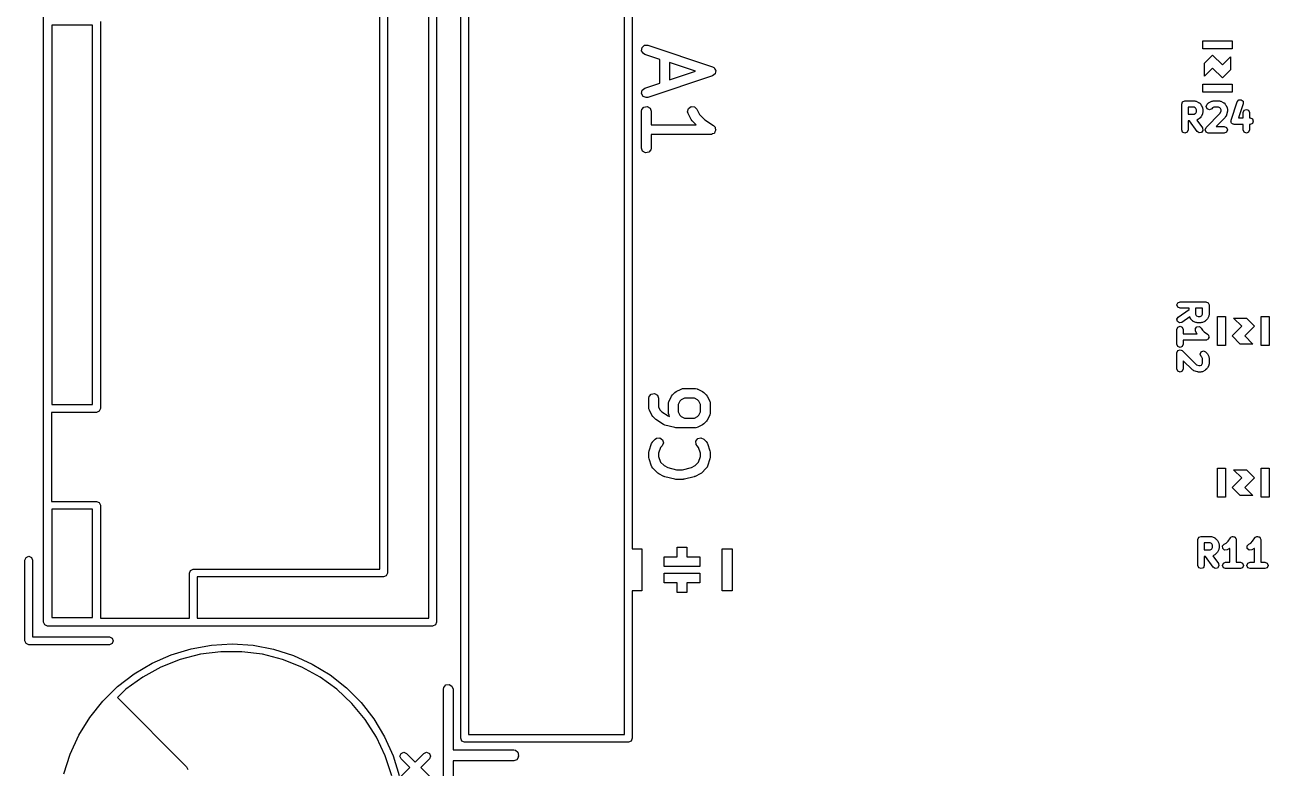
# Model space of a CAD drawing. Extents: x 99.7 to 144.3, y -109.9 to -50.
# Drawn here: x 99.67 to 118.95, y -71.07 to -59.55 of the extents above; entities that cross this region are included whole.
import ezdxf

# ---------------------------------------------------------------- set-up
doc = ezdxf.new("R2010")
doc.units = 0
doc.layers.add('BLACK', color=7, linetype='CONTINUOUS')

msp = doc.modelspace()

# ---------------------------------------------------------------- linework, layer by layer
at = {"layer": 'BLACK', "linetype": 'CONTINUOUS'}
for p, q in [((106.42, -70.61), (106.42, -50.29)), ((106.54, -50.35), (106.54, -70.55)), ((108.96, -70.55), (108.96, -50.35)), ((109.08, -53.175), (109.08, -67.675)), ((99.955, -68.81), (99.955, -56.19)), ((105.925, -68.75), (105.925, -56.25)), ((106.045, -56.19), (106.045, -68.81)), ((105.165, -67.99), (105.165, -57.01)), ((105.285, -56.95), (105.285, -68.05)), ((100.085, -59.56), (100.085, -65.44)), ((100.715, -59.56), (100.085, -59.56)), ((100.715, -65.44), (100.715, -59.56)), ((100.835, -59.5), (100.835, -65.5)), ((109.224, -59.9555), (109.232, -59.9048)), ((109.251, -59.9992), (109.224, -59.9555)), ((109.232, -59.9048), (109.27, -59.8707)), ((109.27, -59.8707), (109.321, -59.8693)), ((109.321, -59.8693), (110.321, -60.2027)), ((117.925, -59.925), (117.925, -59.8)), ((117.925, -59.8), (118.375, -59.8)), ((118.375, -59.925), (117.925, -59.925)), ((118.375, -59.8), (118.375, -59.925)), ((109.274, -60.0116), (109.251, -59.9992)), ((109.508, -60.0898), (109.274, -60.0116)), ((109.508, -60.4578), (109.508, -60.0898)), ((110.06, -60.2738), (109.658, -60.1398)), ((109.658, -60.1398), (109.658, -60.4078)), ((117.95, -60.15), (118.075, -60.025)), ((117.95, -60.35), (117.95, -60.15)), ((118.075, -60.025), (118.225, -60.175)), ((118.225, -60.175), (118.35, -60.05)), ((118.35, -60.05), (118.35, -60.25)), ((110.321, -60.345), (109.321, -60.6783)), ((109.658, -60.4078), (110.06, -60.2738)), ((110.321, -60.2027), (110.344, -60.2151)), ((110.323, -60.3436), (110.321, -60.345)), ((110.325, -60.3436), (110.323, -60.3436)), ((110.343, -60.3278), (110.325, -60.3436)), ((110.362, -60.3131), (110.343, -60.3278)), ((110.344, -60.2151), (110.345, -60.2169)), ((110.345, -60.2169), (110.347, -60.2177)), ((110.347, -60.2177), (110.359, -60.2386)), ((110.359, -60.2386), (110.371, -60.2588)), ((110.364, -60.3095), (110.362, -60.311)), ((110.362, -60.311), (110.362, -60.3131)), ((110.367, -60.2861), (110.364, -60.3095)), ((110.372, -60.2628), (110.367, -60.2861)), ((110.371, -60.2588), (110.371, -60.2609)), ((110.371, -60.2609), (110.372, -60.2628)), ((118.075, -60.225), (117.95, -60.35)), ((118.225, -60.375), (118.075, -60.225)), ((118.35, -60.25), (118.225, -60.375)), ((109.234, -60.5679), (109.274, -60.536)), ((109.274, -60.536), (109.508, -60.4578)), ((117.925, -60.6), (117.925, -60.475)), ((117.925, -60.475), (118.375, -60.475)), ((118.375, -60.475), (118.375, -60.6)), ((109.223, -60.6181), (109.234, -60.5679)), ((109.248, -60.6633), (109.223, -60.6181)), ((109.296, -60.6821), (109.248, -60.6633)), ((109.321, -60.6783), (109.296, -60.6821)), ((117.595, -60.781), (117.61, -60.7456)), ((117.61, -60.7456), (117.645, -60.731)), ((117.645, -60.731), (117.798, -60.731)), ((117.798, -60.731), (117.808, -60.7354)), ((117.808, -60.7354), (117.82, -60.7362)), ((117.82, -60.7362), (117.858, -60.7553)), ((118.375, -60.6), (117.925, -60.6)), ((118.023, -60.7553), (118.061, -60.7362)), ((118.061, -60.7362), (118.073, -60.7354)), ((118.073, -60.7354), (118.083, -60.731)), ((118.083, -60.731), (118.179, -60.731)), ((118.179, -60.731), (118.189, -60.7354)), ((118.189, -60.7354), (118.201, -60.7362)), ((118.201, -60.7362), (118.239, -60.7553)), ((118.36, -61.0318), (118.455, -60.7461)), ((118.455, -60.7461), (118.48, -60.7172)), ((118.48, -60.7172), (118.518, -60.7145)), ((118.518, -60.7145), (118.547, -60.7395)), ((118.547, -60.7395), (118.55, -60.7777)), ((109.223, -60.8929), (109.227, -60.8672)), ((109.223, -61.4643), (109.223, -60.8929)), ((109.227, -60.8672), (109.26, -60.8279)), ((109.26, -60.8279), (109.311, -60.819)), ((109.311, -60.819), (109.355, -60.8446)), ((109.355, -60.8446), (109.373, -60.8929)), ((109.373, -60.8929), (109.373, -61.1036)), ((109.937, -60.9014), (109.949, -60.8515)), ((109.945, -60.9264), (109.937, -60.9014)), ((109.992, -61.0216), (109.945, -60.9264)), ((109.949, -60.8515), (109.991, -60.821)), ((109.991, -60.821), (110.042, -60.824)), ((110.042, -60.824), (110.079, -60.8593)), ((110.079, -60.8593), (110.121, -60.9437)), ((117.595, -61.181), (117.595, -60.781)), ((117.695, -60.831), (117.695, -60.9405)), ((117.786, -60.831), (117.695, -60.831)), ((117.695, -60.9405), (117.786, -60.9405)), ((117.806, -60.8411), (117.786, -60.831)), ((117.786, -60.9405), (117.806, -60.9303)), ((117.814, -60.8487), (117.806, -60.8411)), ((117.806, -60.9303), (117.814, -60.9228)), ((117.824, -60.8689), (117.814, -60.8487)), ((117.814, -60.9228), (117.824, -60.9025)), ((117.824, -60.9025), (117.824, -60.8689)), ((117.858, -60.7553), (117.863, -60.7615)), ((117.863, -60.7615), (117.871, -60.7646)), ((117.871, -60.7646), (117.89, -60.7837)), ((117.89, -60.7837), (117.893, -60.7913)), ((117.893, -60.7913), (117.899, -60.7967)), ((117.899, -60.7967), (117.919, -60.8348)), ((117.919, -60.9366), (117.899, -60.9747)), ((117.919, -60.8348), (117.919, -60.8464)), ((117.919, -60.8464), (117.924, -60.8571)), ((117.924, -60.9143), (117.919, -60.925)), ((117.919, -60.925), (117.919, -60.9366)), ((117.924, -60.8571), (117.924, -60.9143)), ((117.972, -61.1456), (118.192, -60.9254)), ((117.976, -60.819), (117.991, -60.7837)), ((117.991, -60.8544), (117.976, -60.819)), ((117.991, -60.7837), (118.01, -60.7646)), ((118.026, -60.869), (117.991, -60.8544)), ((118.01, -60.7646), (118.017, -60.7615)), ((118.017, -60.7615), (118.023, -60.7553)), ((118.062, -60.8544), (118.026, -60.869)), ((118.075, -60.8411), (118.062, -60.8544)), ((118.095, -60.831), (118.075, -60.8411)), ((118.167, -60.831), (118.095, -60.831)), ((118.187, -60.8411), (118.167, -60.831)), ((118.195, -60.8487), (118.187, -60.8411)), ((118.192, -60.9254), (118.205, -60.8871)), ((118.205, -60.8689), (118.195, -60.8487)), ((118.205, -60.8871), (118.205, -60.8689)), ((118.239, -60.7553), (118.244, -60.7615)), ((118.244, -60.7615), (118.252, -60.7646)), ((118.252, -60.7646), (118.271, -60.7837)), ((118.271, -60.7837), (118.274, -60.7913)), ((118.274, -60.7913), (118.28, -60.7967)), ((118.28, -60.7967), (118.299, -60.8348)), ((118.302, -60.911), (118.283, -60.9682)), ((118.299, -60.8348), (118.3, -60.8464)), ((118.3, -60.8464), (118.305, -60.8571)), ((118.305, -60.8952), (118.302, -60.9028)), ((118.302, -60.9028), (118.302, -60.911)), ((118.305, -60.8571), (118.305, -60.8952)), ((118.55, -60.7777), (118.477, -60.9976)), ((118.548, -60.9143), (118.562, -60.8789)), ((118.548, -60.9976), (118.548, -60.9143)), ((118.562, -60.8789), (118.598, -60.8643)), ((118.598, -60.8643), (118.633, -60.8789)), ((118.633, -60.8789), (118.648, -60.9143)), ((118.648, -60.9143), (118.648, -60.9976)), ((109.373, -61.1036), (110.069, -61.1036)), ((109.994, -61.0228), (109.992, -61.0216)), ((110.006, -61.0411), (109.994, -61.0228)), ((110.069, -61.1036), (110.006, -61.0411)), ((110.121, -60.9437), (110.203, -61.025)), ((110.203, -61.025), (110.339, -61.1162)), ((110.339, -61.1162), (110.358, -61.1342)), ((117.714, -61.0405), (117.695, -61.0405)), ((117.695, -61.0405), (117.695, -61.181)), ((117.833, -61.2096), (117.714, -61.0405)), ((117.858, -61.0161), (117.829, -61.0304)), ((117.829, -61.0304), (117.915, -61.1523)), ((117.863, -61.0099), (117.858, -61.0161)), ((117.871, -61.0068), (117.863, -61.0099)), ((117.89, -60.9877), (117.871, -61.0068)), ((117.893, -60.9801), (117.89, -60.9877)), ((117.899, -60.9747), (117.893, -60.9801)), ((118.271, -60.9877), (118.128, -61.131)), ((118.128, -61.131), (118.255, -61.131)), ((118.255, -61.131), (118.29, -61.1456)), ((118.276, -60.977), (118.271, -60.9877)), ((118.283, -60.9682), (118.276, -60.977)), ((118.357, -61.0476), (118.36, -61.04)), ((118.362, -61.0584), (118.357, -61.0476)), ((118.36, -61.04), (118.36, -61.0318)), ((118.362, -61.07), (118.362, -61.0584)), ((118.369, -61.0754), (118.362, -61.07)), ((118.372, -61.083), (118.369, -61.0754)), ((118.383, -61.0874), (118.372, -61.083)), ((118.391, -61.0951), (118.383, -61.0874)), ((118.4, -61.0945), (118.391, -61.0951)), ((118.407, -61.0976), (118.4, -61.0945)), ((118.548, -61.0976), (118.407, -61.0976)), ((118.477, -60.9976), (118.548, -60.9976)), ((118.548, -61.181), (118.548, -61.0976)), ((118.648, -60.9976), (118.655, -60.9976)), ((118.655, -61.0976), (118.648, -61.0976)), ((118.648, -61.0976), (118.648, -61.181)), ((118.655, -60.9976), (118.69, -61.0123)), ((118.69, -61.083), (118.655, -61.0976)), ((118.69, -61.0123), (118.705, -61.0476)), ((118.705, -61.0476), (118.69, -61.083)), ((110.298, -61.2536), (109.373, -61.2536)), ((109.373, -61.2536), (109.373, -61.4643)), ((110.302, -61.2521), (110.298, -61.2536)), ((110.306, -61.2531), (110.302, -61.2521)), ((110.325, -61.2435), (110.306, -61.2531)), ((110.346, -61.236), (110.325, -61.2435)), ((110.348, -61.2323), (110.346, -61.236)), ((110.352, -61.2304), (110.348, -61.2323)), ((110.361, -61.2104), (110.352, -61.2304)), ((110.358, -61.1342), (110.359, -61.1383)), ((110.359, -61.1383), (110.363, -61.1411)), ((110.371, -61.1916), (110.361, -61.2104)), ((110.363, -61.1411), (110.366, -61.1625)), ((110.366, -61.1625), (110.372, -61.1834)), ((110.372, -61.1834), (110.371, -61.1873)), ((110.371, -61.1873), (110.371, -61.1916)), ((117.61, -61.2163), (117.595, -61.181)), ((117.645, -61.231), (117.61, -61.2163)), ((117.681, -61.2163), (117.645, -61.231)), ((117.695, -61.181), (117.681, -61.2163)), ((117.865, -61.2302), (117.833, -61.2096)), ((117.902, -61.2219), (117.865, -61.2302)), ((117.923, -61.1896), (117.902, -61.2219)), ((117.915, -61.1523), (117.923, -61.1896)), ((117.957, -61.181), (117.972, -61.1456)), ((117.972, -61.2163), (117.957, -61.181)), ((118.007, -61.231), (117.972, -61.2163)), ((118.255, -61.231), (118.007, -61.231)), ((118.29, -61.2163), (118.255, -61.231)), ((118.29, -61.1456), (118.305, -61.181)), ((118.305, -61.181), (118.29, -61.2163)), ((118.562, -61.2163), (118.548, -61.181)), ((118.598, -61.231), (118.562, -61.2163)), ((118.633, -61.2163), (118.598, -61.231)), ((118.648, -61.181), (118.633, -61.2163)), ((109.24, -61.5125), (109.223, -61.4643)), ((109.285, -61.5381), (109.24, -61.5125)), ((109.368, -61.4899), (109.335, -61.5292)), ((109.373, -61.4643), (109.368, -61.4899)), ((109.335, -61.5292), (109.285, -61.5381)), ((117.519, -63.8952), (117.534, -63.8599)), ((117.534, -63.9306), (117.519, -63.8952)), ((117.534, -63.8599), (117.569, -63.8452)), ((117.569, -63.9452), (117.534, -63.9306)), ((117.54, -64.0828), (117.71, -63.9644)), ((117.569, -63.8452), (117.969, -63.8452)), ((117.71, -63.9452), (117.569, -63.9452)), ((117.71, -63.9644), (117.71, -63.9452)), ((117.81, -63.9452), (117.81, -64.0358)), ((117.919, -63.9452), (117.81, -63.9452)), ((117.919, -64.0358), (117.919, -63.9452)), ((117.969, -63.8452), (118.004, -63.8599)), ((118.004, -63.8599), (118.019, -63.8952)), ((118.019, -63.8952), (118.019, -64.0476)), ((117.52, -64.1151), (117.54, -64.0828)), ((117.528, -64.1525), (117.52, -64.1151)), ((117.56, -64.173), (117.528, -64.1525)), ((117.598, -64.1648), (117.56, -64.173)), ((117.72, -64.0795), (117.598, -64.1648)), ((117.734, -64.1081), (117.72, -64.0795)), ((117.74, -64.1135), (117.734, -64.1081)), ((117.743, -64.1211), (117.74, -64.1135)), ((117.762, -64.1401), (117.743, -64.1211)), ((117.77, -64.1433), (117.762, -64.1401)), ((117.775, -64.1495), (117.77, -64.1433)), ((117.813, -64.1685), (117.775, -64.1495)), ((117.81, -64.0358), (117.82, -64.0561)), ((117.825, -64.1694), (117.813, -64.1685)), ((117.82, -64.0561), (117.827, -64.0637)), ((117.836, -64.1738), (117.825, -64.1694)), ((117.827, -64.0637), (117.848, -64.0738)), ((117.893, -64.1738), (117.836, -64.1738)), ((117.848, -64.0738), (117.881, -64.0738)), ((117.881, -64.0738), (117.901, -64.0637)), ((117.904, -64.1694), (117.893, -64.1738)), ((117.901, -64.0637), (117.909, -64.0561)), ((117.915, -64.1685), (117.904, -64.1694)), ((117.909, -64.0561), (117.919, -64.0358)), ((117.953, -64.1495), (117.915, -64.1685)), ((117.959, -64.1433), (117.953, -64.1495)), ((117.966, -64.1401), (117.959, -64.1433)), ((117.985, -64.1211), (117.966, -64.1401)), ((117.989, -64.1135), (117.985, -64.1211)), ((117.995, -64.1081), (117.989, -64.1135)), ((118.014, -64.07), (117.995, -64.1081)), ((118.015, -64.0584), (118.014, -64.07)), ((118.019, -64.0476), (118.015, -64.0584)), ((118.15, -64.525), (118.15, -64.075)), ((118.15, -64.075), (118.275, -64.075)), ((118.275, -64.075), (118.275, -64.525)), ((118.525, -64.225), (118.4, -64.1)), ((118.4, -64.1), (118.6, -64.1)), ((118.6, -64.1), (118.725, -64.225)), ((118.825, -64.525), (118.825, -64.075)), ((118.825, -64.075), (118.95, -64.075)), ((118.95, -64.075), (118.95, -64.525)), ((117.519, -64.2762), (117.534, -64.2408)), ((117.519, -64.5048), (117.519, -64.2762)), ((117.534, -64.2408), (117.569, -64.2262)), ((117.569, -64.2262), (117.604, -64.2408)), ((117.604, -64.2408), (117.619, -64.2762)), ((117.619, -64.2762), (117.619, -64.3405)), ((117.619, -64.3405), (117.834, -64.3405)), ((117.807, -64.2604), (117.832, -64.2315)), ((117.81, -64.2986), (117.807, -64.2604)), ((117.829, -64.3366), (117.81, -64.2986)), ((117.834, -64.3405), (117.829, -64.3366)), ((117.832, -64.2315), (117.871, -64.2288)), ((117.871, -64.2288), (117.899, -64.2538)), ((117.899, -64.2538), (117.915, -64.2847)), ((117.915, -64.2847), (117.944, -64.3135)), ((117.944, -64.3135), (117.997, -64.3489)), ((117.997, -64.3489), (118, -64.3532)), ((118, -64.3532), (118.004, -64.3551)), ((118.004, -64.3551), (118.01, -64.3686)), ((118.01, -64.3686), (118.018, -64.3807)), ((118.013, -64.4039), (118.011, -64.4182)), ((118.019, -64.3905), (118.013, -64.4039)), ((118.018, -64.3807), (118.017, -64.3857)), ((118.017, -64.3857), (118.019, -64.3905)), ((118.375, -64.375), (118.525, -64.225)), ((118.5, -64.5), (118.375, -64.375)), ((118.725, -64.225), (118.575, -64.375)), ((118.575, -64.375), (118.7, -64.5)), ((117.534, -64.5401), (117.519, -64.5048)), ((117.519, -64.6381), (117.534, -64.6027)), ((117.569, -64.5548), (117.534, -64.5401)), ((117.534, -64.6027), (117.569, -64.5881)), ((117.604, -64.5401), (117.569, -64.5548)), ((117.569, -64.5881), (117.604, -64.6027)), ((117.619, -64.5048), (117.604, -64.5401)), ((117.604, -64.6027), (117.825, -64.823)), ((117.969, -64.4405), (117.619, -64.4405)), ((117.619, -64.4405), (117.619, -64.5048)), ((117.974, -64.4385), (117.969, -64.4405)), ((117.979, -64.4395), (117.974, -64.4385)), ((117.991, -64.4314), (117.979, -64.4395)), ((118.004, -64.4258), (117.991, -64.4314)), ((118.006, -64.4211), (118.004, -64.4258)), ((118.011, -64.4182), (118.006, -64.4211)), ((118.275, -64.525), (118.15, -64.525)), ((118.7, -64.5), (118.5, -64.5)), ((118.95, -64.525), (118.825, -64.525)), ((117.519, -64.8857), (117.519, -64.6381)), ((117.762, -64.902), (117.619, -64.7588)), ((117.619, -64.7588), (117.619, -64.8857)), ((117.881, -64.6571), (117.896, -64.6218)), ((117.896, -64.6925), (117.881, -64.6571)), ((117.896, -64.6218), (117.931, -64.6071)), ((117.909, -64.7058), (117.896, -64.6925)), ((117.919, -64.7261), (117.909, -64.7058)), ((117.919, -64.7977), (117.919, -64.7261)), ((117.931, -64.6071), (117.966, -64.6218)), ((117.966, -64.6218), (117.985, -64.6408)), ((117.985, -64.6408), (117.989, -64.6484)), ((117.989, -64.6484), (117.995, -64.6538)), ((117.995, -64.6538), (118.014, -64.6919)), ((118.014, -64.6919), (118.015, -64.7035)), ((118.015, -64.7035), (118.019, -64.7143)), ((118.019, -64.7143), (118.019, -64.8095)), ((117.534, -64.9211), (117.519, -64.8857)), ((117.569, -64.9357), (117.534, -64.9211)), ((117.604, -64.9211), (117.569, -64.9357)), ((117.619, -64.8857), (117.604, -64.9211)), ((117.773, -64.9065), (117.762, -64.902)), ((117.782, -64.9141), (117.773, -64.9065)), ((117.839, -64.9331), (117.782, -64.9141)), ((117.825, -64.823), (117.863, -64.8357)), ((117.847, -64.9326), (117.839, -64.9331)), ((117.855, -64.9357), (117.847, -64.9326)), ((117.893, -64.9357), (117.855, -64.9357)), ((117.863, -64.8357), (117.881, -64.8357)), ((117.881, -64.8357), (117.901, -64.8256)), ((117.904, -64.9313), (117.893, -64.9357)), ((117.901, -64.8256), (117.909, -64.818)), ((117.915, -64.9304), (117.904, -64.9313)), ((117.909, -64.818), (117.919, -64.7977)), ((117.953, -64.9114), (117.915, -64.9304)), ((117.959, -64.9052), (117.953, -64.9114)), ((117.966, -64.902), (117.959, -64.9052)), ((117.985, -64.883), (117.966, -64.902)), ((117.989, -64.8754), (117.985, -64.883)), ((117.995, -64.87), (117.989, -64.8754)), ((118.014, -64.8319), (117.995, -64.87)), ((118.015, -64.8203), (118.014, -64.8319)), ((118.019, -64.8095), (118.015, -64.8203)), ((109.337, -65.3417), (109.341, -65.316)), ((109.337, -65.494), (109.337, -65.3417)), ((109.341, -65.316), (109.374, -65.2767)), ((109.374, -65.2767), (109.425, -65.2678)), ((109.425, -65.2678), (109.469, -65.2935)), ((109.469, -65.2935), (109.487, -65.3417)), ((109.487, -65.3417), (109.487, -65.4763)), ((109.65, -65.3843), (109.688, -65.3081)), ((109.688, -65.3081), (109.701, -65.2901)), ((109.701, -65.2901), (109.702, -65.2886)), ((109.702, -65.2886), (109.74, -65.2505)), ((109.74, -65.2505), (109.758, -65.2377)), ((109.758, -65.2377), (109.759, -65.2365)), ((109.759, -65.2365), (109.836, -65.1984)), ((109.837, -65.3652), (109.816, -65.3861)), ((109.836, -65.1984), (109.86, -65.191)), ((109.887, -65.3405), (109.837, -65.3652)), ((109.86, -65.191), (109.865, -65.192)), ((109.865, -65.192), (109.869, -65.1905)), ((109.869, -65.1905), (110.06, -65.1905)), ((110.042, -65.3405), (109.887, -65.3405)), ((110.091, -65.3652), (110.042, -65.3405)), ((110.06, -65.1905), (110.085, -65.195)), ((110.085, -65.195), (110.089, -65.1979)), ((110.089, -65.1979), (110.093, -65.1984)), ((110.112, -65.3861), (110.091, -65.3652)), ((110.093, -65.1984), (110.169, -65.2365)), ((110.169, -65.2365), (110.187, -65.2498)), ((110.187, -65.2498), (110.189, -65.2505)), ((110.189, -65.2505), (110.227, -65.2886)), ((110.227, -65.2886), (110.24, -65.307)), ((110.24, -65.307), (110.241, -65.3081)), ((110.241, -65.3081), (110.279, -65.3843)), ((100.775, -65.56), (100.075, -65.56)), ((100.075, -65.56), (100.075, -66.94)), ((100.085, -65.44), (100.715, -65.44)), ((100.817, -65.5424), (100.775, -65.56)), ((100.835, -65.5), (100.817, -65.5424)), ((109.338, -65.4983), (109.337, -65.494)), ((109.337, -65.5026), (109.338, -65.4983)), ((109.345, -65.5276), (109.337, -65.5026)), ((109.383, -65.6038), (109.345, -65.5276)), ((109.487, -65.4763), (109.512, -65.5258)), ((109.512, -65.5258), (109.536, -65.55)), ((109.536, -65.55), (109.633, -65.6149)), ((109.642, -65.4179), (109.646, -65.3922)), ((109.642, -65.5702), (109.642, -65.4179)), ((109.646, -65.3922), (109.649, -65.3888)), ((109.649, -65.3888), (109.65, -65.3843)), ((109.816, -65.3861), (109.792, -65.4356)), ((109.792, -65.4356), (109.792, -65.5525)), ((109.792, -65.5525), (109.816, -65.602)), ((110.137, -65.4356), (110.112, -65.3861)), ((110.112, -65.602), (110.137, -65.5525)), ((110.137, -65.5525), (110.137, -65.4356)), ((110.279, -65.3843), (110.286, -65.4093)), ((110.286, -65.4093), (110.285, -65.4136)), ((110.285, -65.4136), (110.287, -65.4179)), ((110.287, -65.4179), (110.287, -65.5702)), ((109.384, -65.6049), (109.383, -65.6038)), ((109.397, -65.6233), (109.384, -65.6049)), ((109.435, -65.6614), (109.397, -65.6233)), ((109.438, -65.6628), (109.435, -65.6614)), ((109.446, -65.6707), (109.438, -65.6628)), ((109.561, -65.7469), (109.446, -65.6707)), ((109.561, -65.747), (109.561, -65.7469)), ((109.584, -65.7573), (109.561, -65.747)), ((109.737, -65.7954), (109.584, -65.7573)), ((109.633, -65.6149), (109.658, -65.6212)), ((109.643, -65.5745), (109.642, -65.5702)), ((109.642, -65.5788), (109.643, -65.5745)), ((109.65, -65.6038), (109.642, -65.5788)), ((109.658, -65.6212), (109.65, -65.6038)), ((109.816, -65.602), (109.837, -65.6229)), ((109.837, -65.6229), (109.887, -65.6476)), ((109.887, -65.6476), (110.042, -65.6476)), ((110.042, -65.6476), (110.091, -65.6229)), ((110.091, -65.6229), (110.112, -65.602)), ((110.169, -65.7516), (110.093, -65.7897)), ((110.17, -65.7504), (110.169, -65.7516)), ((110.189, -65.7376), (110.17, -65.7504)), ((110.227, -65.6995), (110.189, -65.7376)), ((110.228, -65.698), (110.227, -65.6995)), ((110.241, -65.68), (110.228, -65.698)), ((110.279, -65.6038), (110.241, -65.68)), ((110.282, -65.5959), (110.279, -65.5993)), ((110.279, -65.5993), (110.279, -65.6038)), ((110.287, -65.5702), (110.282, -65.5959)), ((109.74, -65.795), (109.737, -65.7954)), ((109.755, -65.7976), (109.74, -65.795)), ((110.06, -65.7976), (109.755, -65.7976)), ((110.064, -65.7961), (110.06, -65.7976)), ((110.068, -65.7971), (110.064, -65.7961)), ((110.093, -65.7897), (110.068, -65.7971)), ((110.093, -65.9659), (110.142, -65.9527)), ((110.142, -65.9527), (110.189, -65.9743)), ((109.341, -66.156), (109.379, -66.0418)), ((109.379, -66.0418), (109.391, -66.0189)), ((109.391, -66.0189), (109.395, -66.0165)), ((109.395, -66.0165), (109.397, -66.0124)), ((109.397, -66.0124), (109.435, -65.9743)), ((109.435, -65.9743), (109.456, -65.9594)), ((109.456, -65.9594), (109.508, -65.9549)), ((109.516, -66.106), (109.487, -66.1919)), ((109.508, -65.9549), (109.55, -65.9844)), ((109.541, -66.0804), (109.516, -66.106)), ((109.563, -66.0339), (109.541, -66.0804)), ((109.55, -65.9844), (109.563, -66.0339)), ((110.063, -66.008), (110.093, -65.9659)), ((110.068, -66.0591), (110.063, -66.008)), ((110.083, -66.0804), (110.068, -66.0591)), ((110.108, -66.106), (110.083, -66.0804)), ((110.137, -66.1919), (110.108, -66.106)), ((110.189, -65.9743), (110.227, -66.0124)), ((110.227, -66.0124), (110.242, -66.0338)), ((110.242, -66.0338), (110.242, -66.0382)), ((110.242, -66.0382), (110.245, -66.0418)), ((110.245, -66.0418), (110.283, -66.156)), ((109.337, -66.1798), (109.341, -66.1577)), ((109.337, -66.256), (109.337, -66.1798)), ((109.337, -66.2575), (109.337, -66.256)), ((109.341, -66.2797), (109.337, -66.2575)), ((109.341, -66.1577), (109.341, -66.156)), ((109.379, -66.394), (109.341, -66.2797)), ((109.487, -66.1919), (109.487, -66.2438)), ((109.487, -66.2438), (109.516, -66.3297)), ((109.516, -66.3297), (109.571, -66.3848)), ((110.053, -66.3848), (110.108, -66.3297)), ((110.108, -66.3297), (110.137, -66.2438)), ((110.137, -66.2438), (110.137, -66.1919)), ((110.283, -66.2797), (110.245, -66.394)), ((110.283, -66.156), (110.286, -66.1782)), ((110.287, -66.256), (110.283, -66.278)), ((110.283, -66.278), (110.283, -66.2797)), ((110.286, -66.1782), (110.287, -66.1798)), ((110.287, -66.1798), (110.287, -66.256)), ((109.382, -66.3975), (109.379, -66.394)), ((109.382, -66.4019), (109.382, -66.3975)), ((109.397, -66.4233), (109.382, -66.4019)), ((109.473, -66.4995), (109.397, -66.4233)), ((109.475, -66.5002), (109.473, -66.4995)), ((109.493, -66.5135), (109.475, -66.5002)), ((109.569, -66.5516), (109.493, -66.5135)), ((109.571, -66.3848), (109.629, -66.4138)), ((109.629, -66.4138), (109.764, -66.4476)), ((109.764, -66.4476), (109.86, -66.4476)), ((109.86, -66.4476), (109.995, -66.4138)), ((109.995, -66.4138), (110.053, -66.3848)), ((110.131, -66.5135), (110.055, -66.5516)), ((110.132, -66.5123), (110.131, -66.5135)), ((110.151, -66.4995), (110.132, -66.5123)), ((110.227, -66.4233), (110.151, -66.4995)), ((110.229, -66.4192), (110.227, -66.4233)), ((110.233, -66.4169), (110.229, -66.4192)), ((110.245, -66.394), (110.233, -66.4169)), ((118.15, -66.875), (118.15, -66.425)), ((118.15, -66.425), (118.275, -66.425)), ((118.275, -66.425), (118.275, -66.875)), ((118.525, -66.575), (118.4, -66.45)), ((118.4, -66.45), (118.6, -66.45)), ((118.6, -66.45), (118.725, -66.575)), ((118.825, -66.875), (118.825, -66.425)), ((118.825, -66.425), (118.95, -66.425)), ((118.95, -66.425), (118.95, -66.875)), ((109.572, -66.552), (109.569, -66.5516)), ((109.584, -66.5573), (109.572, -66.552)), ((109.737, -66.5954), (109.584, -66.5573)), ((109.74, -66.595), (109.737, -66.5954)), ((109.755, -66.5976), (109.74, -66.595)), ((109.869, -66.5976), (109.755, -66.5976)), ((109.872, -66.5964), (109.869, -66.5976)), ((109.887, -66.5954), (109.872, -66.5964)), ((110.04, -66.5573), (109.887, -66.5954)), ((110.043, -66.5553), (110.04, -66.5573)), ((110.055, -66.5516), (110.043, -66.5553)), ((118.375, -66.725), (118.525, -66.575)), ((118.5, -66.85), (118.375, -66.725)), ((118.725, -66.575), (118.575, -66.725)), ((118.575, -66.725), (118.7, -66.85)), ((118.275, -66.875), (118.15, -66.875)), ((118.7, -66.85), (118.5, -66.85)), ((118.95, -66.875), (118.825, -66.875)), ((100.075, -66.94), (100.775, -66.94)), ((100.085, -67.06), (100.085, -68.74)), ((100.715, -67.06), (100.085, -67.06)), ((100.715, -68.74), (100.715, -67.06)), ((100.775, -66.94), (100.817, -66.9576)), ((100.817, -66.9576), (100.835, -67)), ((100.835, -67), (100.835, -68.75)), ((117.845, -67.531), (117.86, -67.4956)), ((117.86, -67.4956), (117.895, -67.481)), ((117.895, -67.481), (118.048, -67.481)), ((118.048, -67.481), (118.058, -67.4854)), ((118.058, -67.4854), (118.07, -67.4862)), ((118.07, -67.4862), (118.108, -67.5053)), ((118.353, -67.5004), (118.355, -67.4956)), ((118.355, -67.4956), (118.369, -67.49)), ((118.369, -67.49), (118.381, -67.4819)), ((118.381, -67.4819), (118.386, -67.4829)), ((118.386, -67.4829), (118.39, -67.481)), ((118.39, -67.481), (118.404, -67.4865)), ((118.404, -67.4865), (118.418, -67.4893)), ((118.418, -67.4893), (118.421, -67.4936)), ((118.421, -67.4936), (118.426, -67.4956)), ((118.426, -67.4956), (118.431, -67.509)), ((118.734, -67.5004), (118.736, -67.4956)), ((118.736, -67.4956), (118.75, -67.49)), ((118.75, -67.49), (118.762, -67.4819)), ((118.762, -67.4819), (118.767, -67.4829)), ((118.767, -67.4829), (118.771, -67.481)), ((118.771, -67.481), (118.785, -67.4865)), ((118.785, -67.4865), (118.799, -67.4894)), ((118.799, -67.4894), (118.802, -67.4936)), ((118.802, -67.4936), (118.807, -67.4956)), ((118.807, -67.4956), (118.812, -67.5091)), ((109.08, -67.675), (109.225, -67.675)), ((109.225, -67.675), (109.225, -68.325)), ((109.775, -67.8), (109.775, -67.65)), ((109.775, -67.65), (109.925, -67.65)), ((109.925, -67.65), (109.925, -67.8)), ((110.475, -68.325), (110.475, -67.675)), ((110.475, -67.675), (110.625, -67.675)), ((110.625, -67.675), (110.625, -68.325)), ((117.845, -67.931), (117.845, -67.531)), ((117.945, -67.581), (117.945, -67.6905)), ((118.036, -67.581), (117.945, -67.581)), ((118.056, -67.5911), (118.036, -67.581)), ((118.036, -67.6905), (118.056, -67.6803)), ((118.064, -67.5987), (118.056, -67.5911)), ((118.056, -67.6803), (118.064, -67.6728)), ((118.074, -67.6189), (118.064, -67.5987)), ((118.064, -67.6728), (118.074, -67.6525)), ((118.074, -67.6525), (118.074, -67.6189)), ((118.108, -67.5053), (118.113, -67.5115)), ((118.113, -67.5115), (118.121, -67.5146)), ((118.121, -67.5146), (118.14, -67.5337)), ((118.14, -67.5337), (118.143, -67.5413)), ((118.143, -67.5413), (118.149, -67.5467)), ((118.149, -67.5467), (118.169, -67.5848)), ((118.169, -67.6866), (118.149, -67.7247)), ((118.169, -67.5848), (118.169, -67.5964)), ((118.169, -67.5964), (118.174, -67.6071)), ((118.174, -67.6643), (118.169, -67.675)), ((118.169, -67.675), (118.169, -67.6866)), ((118.174, -67.6071), (118.174, -67.6643)), ((118.229, -67.6294), (118.254, -67.6005)), ((118.231, -67.6676), (118.229, -67.6294)), ((118.26, -67.6927), (118.231, -67.6676)), ((118.254, -67.6005), (118.285, -67.5851)), ((118.299, -67.69), (118.26, -67.6927)), ((118.285, -67.5851), (118.314, -67.5562)), ((118.337, -67.6709), (118.299, -67.69)), ((118.314, -67.5562), (118.349, -67.5032)), ((118.34, -67.6665), (118.337, -67.6709)), ((118.34, -67.881), (118.34, -67.6665)), ((118.349, -67.5032), (118.353, -67.5004)), ((118.431, -67.509), (118.44, -67.5211)), ((118.44, -67.5211), (118.439, -67.5262)), ((118.439, -67.5262), (118.44, -67.531)), ((118.44, -67.531), (118.44, -67.881)), ((118.61, -67.6294), (118.635, -67.6005)), ((118.612, -67.6676), (118.61, -67.6294)), ((118.641, -67.6927), (118.612, -67.6676)), ((118.635, -67.6005), (118.666, -67.5851)), ((118.68, -67.69), (118.641, -67.6927)), ((118.666, -67.5851), (118.694, -67.5562)), ((118.718, -67.6709), (118.68, -67.69)), ((118.694, -67.5562), (118.73, -67.5032)), ((118.721, -67.6665), (118.718, -67.6709)), ((118.721, -67.881), (118.721, -67.6665)), ((118.73, -67.5032), (118.734, -67.5004)), ((118.812, -67.5091), (118.82, -67.5211)), ((118.82, -67.5211), (118.819, -67.5262)), ((118.819, -67.5262), (118.821, -67.531)), ((118.821, -67.531), (118.821, -67.881)), ((99.665, -67.85), (99.6826, -67.8076)), ((99.665, -69.1), (99.665, -67.85)), ((99.6826, -67.8076), (99.725, -67.79)), ((99.725, -67.79), (99.7674, -67.8076)), ((99.7674, -67.8076), (99.785, -67.85)), ((99.785, -67.85), (99.785, -69.04)), ((109.575, -67.95), (109.575, -67.8)), ((109.575, -67.8), (109.775, -67.8)), ((109.925, -67.8), (110.125, -67.8)), ((110.125, -67.8), (110.125, -67.95)), ((117.945, -67.6905), (118.036, -67.6905)), ((117.964, -67.7905), (117.945, -67.7905)), ((117.945, -67.7905), (117.945, -67.931)), ((118.083, -67.9596), (117.964, -67.7905)), ((118.108, -67.7661), (118.079, -67.7804)), ((118.079, -67.7804), (118.165, -67.9023)), ((118.113, -67.7599), (118.108, -67.7661)), ((118.121, -67.7568), (118.113, -67.7599)), ((118.14, -67.7377), (118.121, -67.7568)), ((118.143, -67.7301), (118.14, -67.7377)), ((118.149, -67.7247), (118.143, -67.7301)), ((118.241, -67.8956), (118.276, -67.881)), ((118.276, -67.881), (118.34, -67.881)), ((118.44, -67.881), (118.505, -67.881)), ((118.505, -67.881), (118.54, -67.8956)), ((118.622, -67.8956), (118.657, -67.881)), ((118.657, -67.881), (118.721, -67.881)), ((118.821, -67.881), (118.886, -67.881)), ((118.886, -67.881), (118.921, -67.8956)), ((102.215, -68.05), (102.233, -68.0076)), ((102.215, -68.75), (102.215, -68.05)), ((102.233, -68.0076), (102.275, -67.99)), ((102.275, -67.99), (105.165, -67.99)), ((105.285, -68.05), (105.267, -68.0924)), ((110.125, -67.95), (109.575, -67.95)), ((109.575, -68.2), (109.575, -68.05)), ((109.575, -68.05), (110.125, -68.05)), ((110.125, -68.05), (110.125, -68.2)), ((117.86, -67.9663), (117.845, -67.931)), ((117.895, -67.981), (117.86, -67.9663)), ((117.931, -67.9663), (117.895, -67.981)), ((117.945, -67.931), (117.931, -67.9663)), ((118.115, -67.9802), (118.083, -67.9596)), ((118.152, -67.9719), (118.115, -67.9802)), ((118.173, -67.9396), (118.152, -67.9719)), ((118.165, -67.9023), (118.173, -67.9396)), ((118.226, -67.931), (118.241, -67.8956)), ((118.241, -67.9663), (118.226, -67.931)), ((118.276, -67.981), (118.241, -67.9663)), ((118.505, -67.981), (118.276, -67.981)), ((118.54, -67.9663), (118.505, -67.981)), ((118.54, -67.8956), (118.555, -67.931)), ((118.555, -67.931), (118.54, -67.9663)), ((118.607, -67.931), (118.622, -67.8956)), ((118.622, -67.9663), (118.607, -67.931)), ((118.657, -67.981), (118.622, -67.9663)), ((118.886, -67.981), (118.657, -67.981)), ((118.921, -67.9663), (118.886, -67.981)), ((118.921, -67.8956), (118.936, -67.931)), ((118.936, -67.931), (118.921, -67.9663)), ((105.225, -68.11), (102.335, -68.11)), ((102.335, -68.11), (102.335, -68.75)), ((105.267, -68.0924), (105.225, -68.11)), ((109.775, -68.2), (109.575, -68.2)), ((109.775, -68.35), (109.775, -68.2)), ((110.125, -68.2), (109.925, -68.2)), ((109.925, -68.2), (109.925, -68.35)), ((109.225, -68.325), (109.08, -68.325)), ((109.08, -68.325), (109.08, -70.61)), ((109.925, -68.35), (109.775, -68.35)), ((110.625, -68.325), (110.475, -68.325)), ((99.9726, -68.8524), (99.955, -68.81)), ((100.085, -68.74), (100.715, -68.74)), ((100.835, -68.75), (102.215, -68.75)), ((102.335, -68.75), (105.925, -68.75)), ((106.045, -68.81), (106.027, -68.8524)), ((99.785, -69.04), (100.975, -69.04)), ((100.015, -68.87), (99.9726, -68.8524)), ((105.985, -68.87), (100.015, -68.87)), ((100.975, -69.04), (101.017, -69.0576)), ((106.027, -68.8524), (105.985, -68.87)), ((99.6826, -69.1424), (99.665, -69.1)), ((99.725, -69.16), (99.6826, -69.1424)), ((100.975, -69.16), (99.725, -69.16)), ((101.017, -69.1424), (100.975, -69.16)), ((101.017, -69.0576), (101.035, -69.1)), ((101.035, -69.1), (101.017, -69.1424)), ((101.931, -69.3158), (102.24, -69.2218)), ((102.24, -69.2218), (102.557, -69.1655)), ((102.557, -69.1655), (102.879, -69.1478)), ((102.879, -69.1478), (103.201, -69.1689)), ((103.201, -69.1689), (103.518, -69.2285)), ((103.518, -69.2285), (103.826, -69.3257)), ((101.636, -69.4462), (101.931, -69.3158)), ((102.073, -69.3882), (101.773, -69.5068)), ((102.385, -69.3081), (102.073, -69.3882)), ((102.704, -69.2677), (102.385, -69.3081)), ((103.026, -69.2677), (102.704, -69.2677)), ((103.346, -69.3081), (103.026, -69.2677)), ((103.658, -69.3882), (103.346, -69.3081)), ((103.957, -69.5068), (103.658, -69.3882)), ((103.826, -69.3257), (104.119, -69.4592)), ((101.103, -69.8082), (101.359, -69.6112)), ((101.359, -69.6112), (101.636, -69.4462)), ((101.773, -69.5068), (101.491, -69.662)), ((104.24, -69.662), (103.957, -69.5068)), ((104.119, -69.4592), (104.395, -69.6271)), ((100.874, -70.0345), (101.103, -69.8082)), ((101.491, -69.662), (101.23, -69.8513)), ((104.5, -69.8513), (104.24, -69.662)), ((104.395, -69.6271), (104.648, -69.8268)), ((106.156, -69.8223), (106.189, -69.783)), ((106.189, -69.783), (106.239, -69.7741)), ((106.239, -69.7741), (106.283, -69.7998)), ((106.283, -69.7998), (106.301, -69.848)), ((101.23, -69.8513), (101.098, -69.9756)), ((101.098, -69.9756), (102.172, -71.0499)), ((104.735, -70.0718), (104.5, -69.8513)), ((104.648, -69.8268), (104.876, -70.0554)), ((106.151, -69.848), (106.156, -69.8223)), ((106.151, -70.864), (106.151, -69.848)), ((106.301, -69.848), (106.301, -70.789)), ((100.673, -70.2867), (100.874, -70.0345)), ((104.94, -70.32), (104.735, -70.0718)), ((104.876, -70.0554), (105.074, -70.3098)), ((100.503, -70.5613), (100.673, -70.2867)), ((105.113, -70.592), (104.94, -70.32)), ((105.074, -70.3098), (105.24, -70.5861)), ((100.368, -70.8542), (100.503, -70.5613)), ((106.54, -70.55), (108.96, -70.55)), ((105.25, -70.8835), (105.113, -70.592)), ((105.24, -70.5861), (105.372, -70.8804)), ((106.438, -70.6524), (106.42, -70.61)), ((106.48, -70.67), (106.438, -70.6524)), ((109.02, -70.67), (106.48, -70.67)), ((109.062, -70.6524), (109.02, -70.67)), ((109.08, -70.61), (109.062, -70.6524)), ((100.269, -71.1613), (100.368, -70.8542)), ((105.35, -71.1898), (105.25, -70.8835)), ((105.372, -70.8804), (105.468, -71.1885)), ((105.478, -70.8874), (105.496, -70.845)), ((105.496, -70.9299), (105.478, -70.8874)), ((105.496, -70.845), (105.538, -70.8274)), ((105.63, -71.0642), (105.496, -70.9299)), ((105.538, -70.8274), (105.58, -70.845)), ((105.58, -70.845), (105.715, -70.9794)), ((105.715, -70.9794), (105.849, -70.845)), ((105.934, -70.9299), (105.8, -71.0642)), ((105.849, -70.845), (105.892, -70.8274)), ((105.892, -70.8274), (105.934, -70.845)), ((105.934, -70.845), (105.952, -70.8874)), ((105.952, -70.8874), (105.934, -70.9299)), ((106.153, -70.8707), (106.151, -70.864)), ((106.151, -70.886), (106.153, -70.8763)), ((106.151, -71.902), (106.151, -70.886)), ((106.152, -70.873), (106.153, -70.8707)), ((106.153, -70.8763), (106.152, -70.873)), ((106.301, -70.789), (107.242, -70.789)), ((107.242, -70.961), (106.301, -70.961)), ((106.301, -70.961), (106.301, -71.902)), ((107.242, -70.789), (107.268, -70.7935)), ((107.29, -70.9435), (107.242, -70.961)), ((107.268, -70.7935), (107.307, -70.8265)), ((107.316, -70.899), (107.29, -70.9435)), ((107.307, -70.8265), (107.316, -70.877)), ((107.316, -70.877), (107.313, -70.8822)), ((107.313, -70.8822), (107.316, -70.899)), ((102.172, -71.0499), (102.19, -71.0924)), ((105.496, -71.1986), (105.63, -71.0642)), ((105.8, -71.0642), (105.934, -71.1986))]:
    msp.add_line(p, q, dxfattribs=at)

doc.saveas('drawing.dxf')
